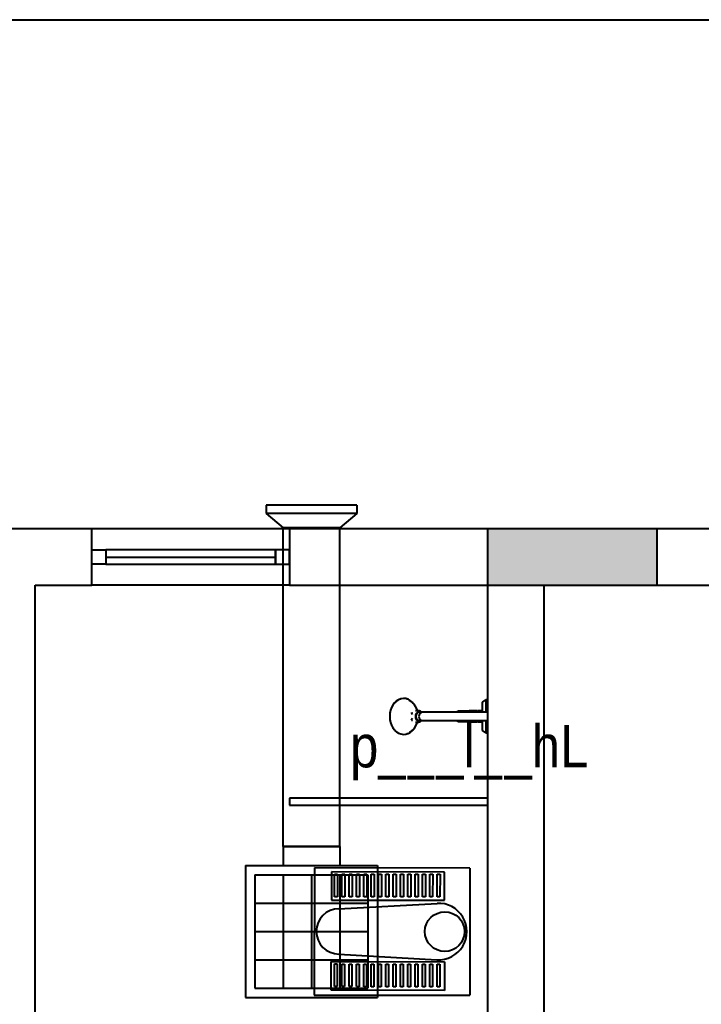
# Model space of a CAD drawing. Header units: metres. Extents: x -658 to -58, y -713 to -118.
# Drawn here: x -103.906 to -101.495, y -255.864 to -252.382 of the extents above; entities that cross this region are included whole.
import ezdxf

# ---------------------------------------------------------------- set-up
doc = ezdxf.new("R2010")
doc.units = ezdxf.units.M
doc.header["$LTSCALE"] = 100
for name, color, linetype in [('DCUT', 7, 'Continuous'), ('EX.DUCT', 3, 'Continuous'), ('M-ANNO-NOTE', 3, 'Continuous'), ('plan', 8, 'Continuous')]:
    doc.layers.add(name, color=color, linetype=linetype)
doc.styles.add('style12', font='xarab.shx')

# ---------------------------------------------------------------- blocks, each defined once
blk = doc.blocks.new('SHOWER_MOXIE_BLUETOOTH_17280 - MOXIE-V21-دور الملحق')
for p, q in [((0.1118, 0.394), (0.1182, 0.3908)), ((0.1318, 0.3908), (0.1382, 0.394)), ((0.0917, 0.3788), (0.1139, 0.368)), ((0.105, 0.3797), (0.105, 0.37)), ((0.11, 0.3665), (0.11, 0.3558)), ((0.1361, 0.368), (0.1583, 0.3788)), ((0.14, 0.3558), (0.14, 0.3665)), ((0.145, 0.37), (0.145, 0.3797)), ((0.11, 0.2585), (0.11, 0.125)), ((0.14, 0.125), (0.14, 0.2585)), ((0.1052, 0.1902), (0.1052, 0.2302)), ((0.1052, 0.2302), (0.1099, 0.2302)), ((0.14, 0.2302), (0.1449, 0.2302)), ((0.1449, 0.2302), (0.1448, 0.1902)), ((0.1099, 0.1902), (0.1052, 0.1902)), ((0.1052, 0.1902), (0.1052, 0.1601)), ((0.1052, 0.1902), (0.1099, 0.1902)), ((0.1448, 0.1902), (0.1401, 0.1902)), ((0.1401, 0.1902), (0.1448, 0.1902)), ((0.1448, 0.1601), (0.1448, 0.1902)), ((0.0665, 0.1315), (0.0752, 0.1432)), ((0.0752, 0.1432), (0.1098, 0.1432)), ((0.11, 0.1601), (0.1052, 0.1601)), ((0.1052, 0.1582), (0.1052, 0.1432)), ((0.1052, 0.1582), (0.11, 0.1582)), ((0.108, 0.1602), (0.108, 0.1582)), ((0.1448, 0.1601), (0.1401, 0.1601)), ((0.1401, 0.1582), (0.1448, 0.1582)), ((0.1403, 0.1432), (0.1748, 0.1432)), ((0.142, 0.1582), (0.142, 0.1602)), ((0.1448, 0.1432), (0.1448, 0.1582)), ((0.1748, 0.1432), (0.1835, 0.1315)), ((0.0665, 0.1315), (0.0665, 0.125)), ((0.1099, 0.1315), (0.0665, 0.1315)), ((0.125, 0.125), (0.11, 0.125)), ((0.14, 0.125), (0.125, 0.125)), ((0.1835, 0.1315), (0.1402, 0.1315)), ((0.1835, 0.125), (0.1835, 0.1315))]:
    blk.add_line(p, q)
at = {"flags": 128}
for points in [[(0.125, 0.4712), (0.1225, 0.4712), (0.1199, 0.4711), (0.1174, 0.4709), (0.1149, 0.4706), (0.1124, 0.4703), (0.1099, 0.4698), (0.1075, 0.4693), (0.105, 0.4687), (0.1027, 0.468), (0.1003, 0.4673), (0.098, 0.4665), (0.0957, 0.4656), (0.0935, 0.4646), (0.0913, 0.4636), (0.0892, 0.4625), (0.0871, 0.4614), (0.0851, 0.4601), (0.0832, 0.4589), (0.0813, 0.4575), (0.0795, 0.4561), (0.0777, 0.4546), (0.0761, 0.4531), (0.0745, 0.4516), (0.073, 0.4499), (0.0716, 0.4483), (0.0702, 0.4466), (0.069, 0.4448), (0.0678, 0.443), (0.0668, 0.4412), (0.0666, 0.4409)], [(0.1834, 0.4409), (0.1823, 0.4428), (0.1812, 0.4446), (0.1799, 0.4463), (0.1786, 0.448), (0.1772, 0.4497), (0.1757, 0.4513), (0.1742, 0.4529), (0.1725, 0.4544), (0.1708, 0.4559), (0.169, 0.4573), (0.1671, 0.4587), (0.1652, 0.4599), (0.1632, 0.4612), (0.1611, 0.4624), (0.159, 0.4635), (0.1569, 0.4645), (0.1546, 0.4655), (0.1524, 0.4664), (0.1501, 0.4672), (0.1477, 0.4679), (0.1453, 0.4686), (0.1429, 0.4692), (0.1405, 0.4697), (0.138, 0.4702), (0.1355, 0.4706), (0.133, 0.4708), (0.1305, 0.4711), (0.1279, 0.4712), (0.1254, 0.4712), (0.125, 0.4712)], [(0.0799, 0.3871), (0.0784, 0.3884), (0.0767, 0.3899), (0.0752, 0.3915), (0.0737, 0.3931), (0.0723, 0.3947), (0.071, 0.3964), (0.0698, 0.3981), (0.0687, 0.3998), (0.0676, 0.4016), (0.0675, 0.4019)], [(0.0939, 0.3786), (0.0917, 0.3796), (0.0896, 0.3807), (0.0876, 0.3818), (0.0857, 0.383)], [(0.1825, 0.4019), (0.1815, 0.4001), (0.1804, 0.3984), (0.1792, 0.3966), (0.1779, 0.395), (0.1765, 0.3933), (0.1751, 0.3917), (0.1735, 0.3902), (0.1719, 0.3887), (0.1702, 0.3872), (0.1701, 0.3871)], [(0.105, 0.37), (0.105, 0.3693), (0.1051, 0.3686), (0.1052, 0.368), (0.1053, 0.3673), (0.1054, 0.3667), (0.1056, 0.366), (0.1058, 0.3654), (0.1061, 0.3647), (0.1064, 0.3641), (0.1067, 0.3635), (0.107, 0.3629), (0.1074, 0.3623), (0.1078, 0.3618), (0.1082, 0.3612), (0.1086, 0.3607), (0.1091, 0.3601), (0.1096, 0.3596), (0.1101, 0.3591)], [(0.11, 0.3558), (0.11, 0.3527), (0.11, 0.3494), (0.11, 0.346), (0.11, 0.3424), (0.11, 0.3387), (0.11, 0.3348), (0.11, 0.3309), (0.11, 0.3268), (0.11, 0.3226), (0.11, 0.3184), (0.11, 0.314), (0.11, 0.3095), (0.11, 0.305), (0.11, 0.3003), (0.11, 0.2956), (0.11, 0.2909), (0.11, 0.2861), (0.11, 0.2813), (0.11, 0.2764), (0.11, 0.2715), (0.11, 0.2665), (0.11, 0.2616), (0.11, 0.2585)], [(0.125, 0.3784), (0.1244, 0.3784), (0.1238, 0.3784), (0.1232, 0.3783), (0.1227, 0.3782), (0.1221, 0.3782), (0.1215, 0.3781), (0.1209, 0.3779), (0.1204, 0.3778), (0.1198, 0.3776), (0.1192, 0.3775), (0.1187, 0.3773), (0.1182, 0.3771), (0.1176, 0.3768), (0.1171, 0.3766), (0.1166, 0.3763), (0.1161, 0.3761), (0.1156, 0.3758), (0.1152, 0.3755), (0.1147, 0.3751), (0.1143, 0.3748), (0.1138, 0.3744), (0.1136, 0.3742)], [(0.1364, 0.3742), (0.136, 0.3746), (0.1356, 0.3749), (0.1351, 0.3753), (0.1347, 0.3756), (0.1342, 0.3759), (0.1337, 0.3762), (0.1332, 0.3764), (0.1327, 0.3767), (0.1322, 0.3769), (0.1316, 0.3772), (0.1311, 0.3774), (0.1305, 0.3775), (0.13, 0.3777), (0.1294, 0.3779), (0.1289, 0.378), (0.1283, 0.3781), (0.1277, 0.3782), (0.1271, 0.3783), (0.1265, 0.3783), (0.126, 0.3784), (0.1254, 0.3784), (0.125, 0.3784)], [(0.14, 0.2585), (0.14, 0.2634), (0.14, 0.2684), (0.14, 0.2733), (0.14, 0.2782), (0.14, 0.2831), (0.14, 0.2879), (0.14, 0.2927), (0.14, 0.2974), (0.14, 0.3021), (0.14, 0.3067), (0.14, 0.3112), (0.14, 0.3156), (0.14, 0.32), (0.14, 0.3242), (0.14, 0.3284), (0.14, 0.3324), (0.14, 0.3363), (0.14, 0.3401), (0.14, 0.3437), (0.14, 0.3473), (0.14, 0.3506), (0.14, 0.3539), (0.14, 0.3558)], [(0.1402, 0.3595), (0.1408, 0.36), (0.1412, 0.3605), (0.1417, 0.3611), (0.1421, 0.3616), (0.1425, 0.3622), (0.1429, 0.3628), (0.1433, 0.3633), (0.1436, 0.364), (0.1439, 0.3646), (0.1441, 0.3652), (0.1443, 0.3658), (0.1445, 0.3665), (0.1447, 0.3671), (0.1448, 0.3678), (0.1449, 0.3685), (0.145, 0.3691), (0.145, 0.3698), (0.145, 0.37)], [(0.1642, 0.3829), (0.1627, 0.382), (0.1607, 0.3809), (0.1586, 0.3798), (0.1565, 0.3787)]]:
    blk.add_lwpolyline(points, dxfattribs=at)
for centre, major_axis, start_param, end_param in [((0.125, 0.4213), (-0.0635, 0), 4.712389, 7.442161), ((0.125, 0.4213), (0.0635, 0), 5.12421, 7.853982), ((0.125, 0.4213), (0.0626, 0), 2.917193, 2.941068), ((0.125, 0.4213), (0.0626, 0), 0.200525, 0.224399), ((0.125, 0.4213), (0.0626, 0), 3.342118, 3.403978), ((0.125, 0.4213), (0.0395, 0), 4.322798, 4.381145), ((0.125, 0.4213), (0.0395, 0), 5.030399, 5.068141), ((0.125, 0.4213), (0.0626, 0), 6.020799, 6.08266), ((0.125, 0.3687), (-0.015, 0), 4.712389, 6.283185), ((0.125, 0.3665), (-0.015, 0), 4.712389, 6.283185), ((0.125, 0.3558), (-0.015, 0), 4.712389, 6.283185), ((0.125, 0.3687), (0.015, 0), 0, 1.570796), ((0.125, 0.3665), (0.015, 0), 0, 1.570796), ((0.125, 0.3558), (0.015, 0), 0, 1.570796)]:
    blk.add_ellipse(centre, major_axis=major_axis, ratio=0.786454, start_param=start_param, end_param=end_param)
blk = doc.blocks.new('*U113')
blk.add_line((0.65, 0), (0.05, 0))
for points in [[(0.05, 0.025), (0, 0.025), (0, -0.025), (0.05, -0.025)], [(0.65, -0.025), (0.65, 0.025), (0.05, 0.025), (0.05, -0.025)], [(0.65, 0.025), (0.7, 0.025), (0.7, -0.025), (0.65, -0.025)]]:
    blk.add_lwpolyline(points, close=True)
blk = doc.blocks.new('A$C57E275C5')
for p, q in [((0.0007, 0.4508), (0, 0.0008)), ((0.5507, 0.45), (0.0007, 0.4508)), ((0.061, 0.4364), (0.0608, 0.3364)), ((0.461, 0.4358), (0.061, 0.4364)), ((0.072, 0.3485), (0.0721, 0.4285)), ((0.0721, 0.4285), (0.0821, 0.4285)), ((0.0821, 0.4285), (0.082, 0.3485)), ((0.0979, 0.3485), (0.098, 0.4285)), ((0.098, 0.4285), (0.108, 0.4284)), ((0.108, 0.4284), (0.1079, 0.3484)), ((0.1238, 0.3484), (0.124, 0.4284)), ((0.124, 0.4284), (0.134, 0.4284)), ((0.134, 0.4284), (0.1338, 0.3484)), ((0.1498, 0.3484), (0.1499, 0.4284)), ((0.1499, 0.4284), (0.1599, 0.4284)), ((0.1599, 0.4284), (0.1598, 0.3484)), ((0.1757, 0.3483), (0.1758, 0.4283)), ((0.1758, 0.4283), (0.1858, 0.4283)), ((0.1858, 0.4283), (0.1857, 0.3483)), ((0.2016, 0.3483), (0.2017, 0.4283)), ((0.2017, 0.4283), (0.2117, 0.4283)), ((0.2117, 0.4283), (0.2116, 0.3483)), ((0.2275, 0.3483), (0.2277, 0.4283)), ((0.2277, 0.4283), (0.2377, 0.4282)), ((0.2377, 0.4282), (0.2375, 0.3482)), ((0.2535, 0.3482), (0.2536, 0.4282)), ((0.2536, 0.4282), (0.2636, 0.4282)), ((0.2636, 0.4282), (0.2635, 0.3482)), ((0.2794, 0.3482), (0.2795, 0.4282)), ((0.2795, 0.4282), (0.2895, 0.4282)), ((0.2895, 0.4282), (0.2894, 0.3482)), ((0.3053, 0.3481), (0.3054, 0.4281)), ((0.3054, 0.4281), (0.3154, 0.4281)), ((0.3154, 0.4281), (0.3153, 0.3481)), ((0.3312, 0.3481), (0.3314, 0.4281)), ((0.3314, 0.4281), (0.3414, 0.4281)), ((0.3414, 0.4281), (0.3412, 0.3481)), ((0.3572, 0.3481), (0.3573, 0.4281)), ((0.3573, 0.4281), (0.3673, 0.428)), ((0.3673, 0.428), (0.3672, 0.348)), ((0.3831, 0.348), (0.3832, 0.428)), ((0.3832, 0.428), (0.3932, 0.428)), ((0.3932, 0.428), (0.3931, 0.348)), ((0.409, 0.348), (0.4091, 0.428)), ((0.4091, 0.428), (0.4191, 0.428)), ((0.4191, 0.428), (0.419, 0.348)), ((0.4349, 0.3479), (0.435, 0.4279)), ((0.435, 0.4279), (0.445, 0.4279)), ((0.445, 0.4279), (0.4449, 0.3479)), ((0.4608, 0.3358), (0.461, 0.4358)), ((0.5507, 0.45), (0.55, 0)), ((0.082, 0.3485), (0.072, 0.3485)), ((0.1079, 0.3484), (0.0979, 0.3485)), ((0.1338, 0.3484), (0.1238, 0.3484)), ((0.1598, 0.3484), (0.1498, 0.3484)), ((0.1857, 0.3483), (0.1757, 0.3483)), ((0.2116, 0.3483), (0.2016, 0.3483)), ((0.2375, 0.3482), (0.2275, 0.3483)), ((0.2635, 0.3482), (0.2535, 0.3482)), ((0.2894, 0.3482), (0.2794, 0.3482)), ((0.0608, 0.3364), (0.4608, 0.3358)), ((0.0876, 0.3057), (0.4344, 0.325)), ((0.3153, 0.3481), (0.3053, 0.3481)), ((0.3412, 0.3481), (0.3312, 0.3481)), ((0.3672, 0.348), (0.3572, 0.3481)), ((0.3931, 0.348), (0.3831, 0.348)), ((0.419, 0.348), (0.409, 0.348)), ((0.4449, 0.3479), (0.4349, 0.3479)), ((0.0874, 0.1457), (0.4341, 0.1253)), ((0.0603, 0.0177), (0.0605, 0.1193)), ((0.0605, 0.1193), (0.4605, 0.1186)), ((0.0715, 0.0306), (0.0716, 0.1106)), ((0.0716, 0.1106), (0.0816, 0.1106)), ((0.0816, 0.1106), (0.0815, 0.0306)), ((0.0974, 0.0305), (0.0976, 0.1105)), ((0.0976, 0.1105), (0.1076, 0.1105)), ((0.1076, 0.1105), (0.1074, 0.0305)), ((0.1234, 0.0305), (0.1235, 0.1105)), ((0.1235, 0.1105), (0.1335, 0.1105)), ((0.1335, 0.1105), (0.1334, 0.0305)), ((0.1493, 0.0305), (0.1494, 0.1105)), ((0.1494, 0.1105), (0.1594, 0.1104)), ((0.1594, 0.1104), (0.1593, 0.0304)), ((0.1752, 0.0304), (0.1753, 0.1104)), ((0.1753, 0.1104), (0.1853, 0.1104)), ((0.1853, 0.1104), (0.1852, 0.0304)), ((0.2011, 0.0304), (0.2012, 0.1104)), ((0.2012, 0.1104), (0.2112, 0.1104)), ((0.2112, 0.1104), (0.2111, 0.0304)), ((0.227, 0.0303), (0.2272, 0.1103)), ((0.2272, 0.1103), (0.2372, 0.1103)), ((0.2372, 0.1103), (0.237, 0.0303)), ((0.253, 0.0303), (0.2531, 0.1103)), ((0.2531, 0.1103), (0.2631, 0.1103)), ((0.2631, 0.1103), (0.263, 0.0303)), ((0.2789, 0.0303), (0.279, 0.1103)), ((0.279, 0.1103), (0.289, 0.1102)), ((0.289, 0.1102), (0.2889, 0.0302)), ((0.3048, 0.0302), (0.3049, 0.1102)), ((0.3049, 0.1102), (0.3149, 0.1102)), ((0.3149, 0.1102), (0.3148, 0.0302)), ((0.3307, 0.0302), (0.3309, 0.1102)), ((0.3309, 0.1102), (0.3409, 0.1102)), ((0.3409, 0.1102), (0.3407, 0.0302)), ((0.3567, 0.0301), (0.3568, 0.1101)), ((0.3568, 0.1101), (0.3668, 0.1101)), ((0.3668, 0.1101), (0.3667, 0.0301)), ((0.3826, 0.0301), (0.3827, 0.1101)), ((0.3827, 0.1101), (0.3927, 0.1101)), ((0.3927, 0.1101), (0.3926, 0.0301)), ((0.4085, 0.0301), (0.4086, 0.1101)), ((0.4086, 0.1101), (0.4186, 0.11)), ((0.4186, 0.11), (0.4185, 0.03)), ((0.4344, 0.03), (0.4346, 0.11)), ((0.4346, 0.11), (0.4446, 0.11)), ((0.4446, 0.11), (0.4444, 0.03)), ((0.4605, 0.1186), (0.4603, 0.0171)), ((0, 0.0008), (0.55, 0)), ((0.4603, 0.0171), (0.0603, 0.0177)), ((0.0815, 0.0306), (0.0715, 0.0306)), ((0.1074, 0.0305), (0.0974, 0.0305)), ((0.1334, 0.0305), (0.1234, 0.0305)), ((0.1593, 0.0304), (0.1493, 0.0305)), ((0.1852, 0.0304), (0.1752, 0.0304)), ((0.2111, 0.0304), (0.2011, 0.0304)), ((0.237, 0.0303), (0.227, 0.0303)), ((0.263, 0.0303), (0.253, 0.0303)), ((0.2889, 0.0302), (0.2789, 0.0303)), ((0.3148, 0.0302), (0.3048, 0.0302)), ((0.3407, 0.0302), (0.3307, 0.0302)), ((0.3667, 0.0301), (0.3567, 0.0301)), ((0.3926, 0.0301), (0.3826, 0.0301)), ((0.4185, 0.03), (0.4085, 0.0301)), ((0.4444, 0.03), (0.4344, 0.03))]:
    blk.add_line(p, q)
blk.add_circle((0.4616, 0.2251), 0.07)
for centre, radius, start, end in [((0.44, 0.2252), 0.1, 266.6377, 93.1856), ((0.0875, 0.2257), 0.08, 89.9117, 269.9117)]:
    blk.add_arc(centre, radius, start, end)
blk = doc.blocks.new('TRF4R4R43TR43')
h = blk.add_hatch(color=256)
h.dxf.hatch_style = 1
h.paths.add_polyline_path([(-220.4055, -219.1551), (-220.4055, -218.9551), (-221.0055, -218.9551), (-221.0055, -219.1551)])
blk.add_lwpolyline([(-220.4055, -219.1551), (-220.4055, -218.9551), (-221.0055, -218.9551), (-221.0055, -219.1551)], close=True)
blk = doc.blocks.new('A$C79349d3f')
at = {"layer": 'plan'}
for p, q in [((-41.6028, 21.1095), (-28.9035, 21.1095)), ((-34.2035, 19.3095), (-38.6035, 19.3095)), ((-34.2035, 19.1095), (-34.2035, 19.3095)), ((-33.5035, 19.3095), (-34.2035, 19.3095)), ((-23.6035, 19.3095), (-33.5035, 19.3095)), ((-33.5035, 19.3095), (-33.5035, 19.1095)), ((-34.4035, 19.1095), (-34.2035, 19.1095)), ((-34.4035, 16.7095), (-34.4035, 19.1095)), ((-33.5035, 19.1095), (-34.2035, 19.1095)), ((-33.5035, 19.1095), (-32.8035, 19.1095)), ((-32.8035, 19.1095), (-32.8035, 16.7095)), ((-32.6035, 19.1095), (-26.0035, 19.1095)), ((-32.6035, 16.7095), (-32.6035, 19.1095)), ((-32.8035, 18.3574), (-33.5035, 18.3574)), ((-33.5035, 18.3574), (-33.5035, 18.3324)), ((-33.5035, 18.3324), (-32.8035, 18.3324))]:
    blk.add_line(p, q, dxfattribs=at)
for name, p in [('TRF4R4R43TR43', (188.202, 238.2646)), ('A$C57E275C5', (-33.4167, 17.6599))]:
    blk.add_blockref(name, p, dxfattribs=at)
for name, p, rotation in [('*U113', (-33.5035, 19.2095), 180), ('SHOWER_MOXIE_BLUETOOTH_17280 - MOXIE-V21-دور الملحق', (-32.6785, 18.521), 89.99999999999997)]:
    blk.add_blockref(name, p, dxfattribs=dict(at, rotation=rotation))
at = {"layer": 'plan', "style": 'style12', "width": 0.9}
blk.add_text('p___l__hL', height=0.15, dxfattribs=at).set_placement((-33.2901, 18.4657))
blk = doc.blocks.new('EF-6')
for p, q in [((-239.7, -141.9), (-239.7, 208.1)), ((110.3, 208.1), (-239.7, 208.1)), ((110.3, -141.9), (110.3, 208.1)), ((110.3, -141.9), (-239.7, -141.9)), ((-139.7, -191.9), (-139.7, -141.9)), ((10.3, -191.9), (10.3, -141.9)), ((10.3, -191.9), (-139.7, -191.9))]:
    blk.add_line(p, q)
at = {"color": 1}
for p, q in [((85.3, 183.1), (-214.7, 183.1)), ((-214.7, -116.9), (-214.7, 183.1)), ((-139.7, -116.9), (-139.7, 183.1)), ((-64.7, -116.9), (-64.7, 183.1)), ((10.3, -116.9), (10.3, 183.1)), ((85.3, -116.9), (85.3, 183.1)), ((85.3, 108.1), (-214.7, 108.1)), ((85.3, 33.1), (-214.7, 33.1)), ((85.3, -41.9), (-214.7, -41.9)), ((85.3, -116.9), (-214.7, -116.9))]:
    blk.add_line(p, q, dxfattribs=at)

msp = doc.modelspace()

# ---------------------------------------------------------------- linework, layer by layer
at = {"layer": 'DCUT', "color": 3, "extrusion": (-1.25101e-06, 5.18176e-07, 1)}
for p, q in [((-102.7142, -254.099, 0), (-103.0343, -254.099, 0)), ((-103.0343, -254.099, 0), (-103.0343, -254.1286, 0)), ((-102.7142, -254.099, 0), (-102.7142, -254.1286, 0)), ((-102.7142, -254.1286, 0), (-103.0343, -254.1286, 0)), ((-103.0343, -254.1286, 0), (-102.9742, -254.179)), ((-102.7142, -254.1286, 0), (-102.7742, -254.179)), ((-102.7742, -254.179), (-102.9742, -254.179))]:
    msp.add_line(p, q, dxfattribs=at)
at = {"layer": 'DCUT', "color": 3}
msp.add_line((-102.9742, -254.179), (-102.7742, -254.179), dxfattribs=at)
at = {"layer": 'EX.DUCT', "linetype": 'Continuous'}
for p, q in [((-102.7742, -254.179, 0), (-102.9742, -254.179, 0)), ((-102.7742, -255.306, 0), (-102.9742, -255.306, 0))]:
    msp.add_line(p, q, dxfattribs=at)
at = {"layer": 'EX.DUCT', "linetype": 'ByBlock'}
for p, q in [((-102.9742, -255.306, 0), (-102.9742, -254.179, 0)), ((-102.7742, -255.306, 0), (-102.7742, -254.179, 0))]:
    msp.add_line(p, q, dxfattribs=at)

# ---------------------------------------------------------------- block references
at = {"layer": 'M-ANNO-NOTE', "extrusion": (-1.25101e-06, 5.18176e-07, 1), "xscale": 0.001333333333333319, "yscale": 0.001333333333333319, "zscale": 0.001333333333333319, "rotation": 180.0002104595809}
msp.add_blockref('EF-6', (-102.9605, -255.5619, 0), dxfattribs=at)
at = {"layer": 'plan'}
msp.add_blockref('A$C79349d3f', (-69.4477, -273.4915), dxfattribs=at)

doc.saveas('drawing.dxf')
